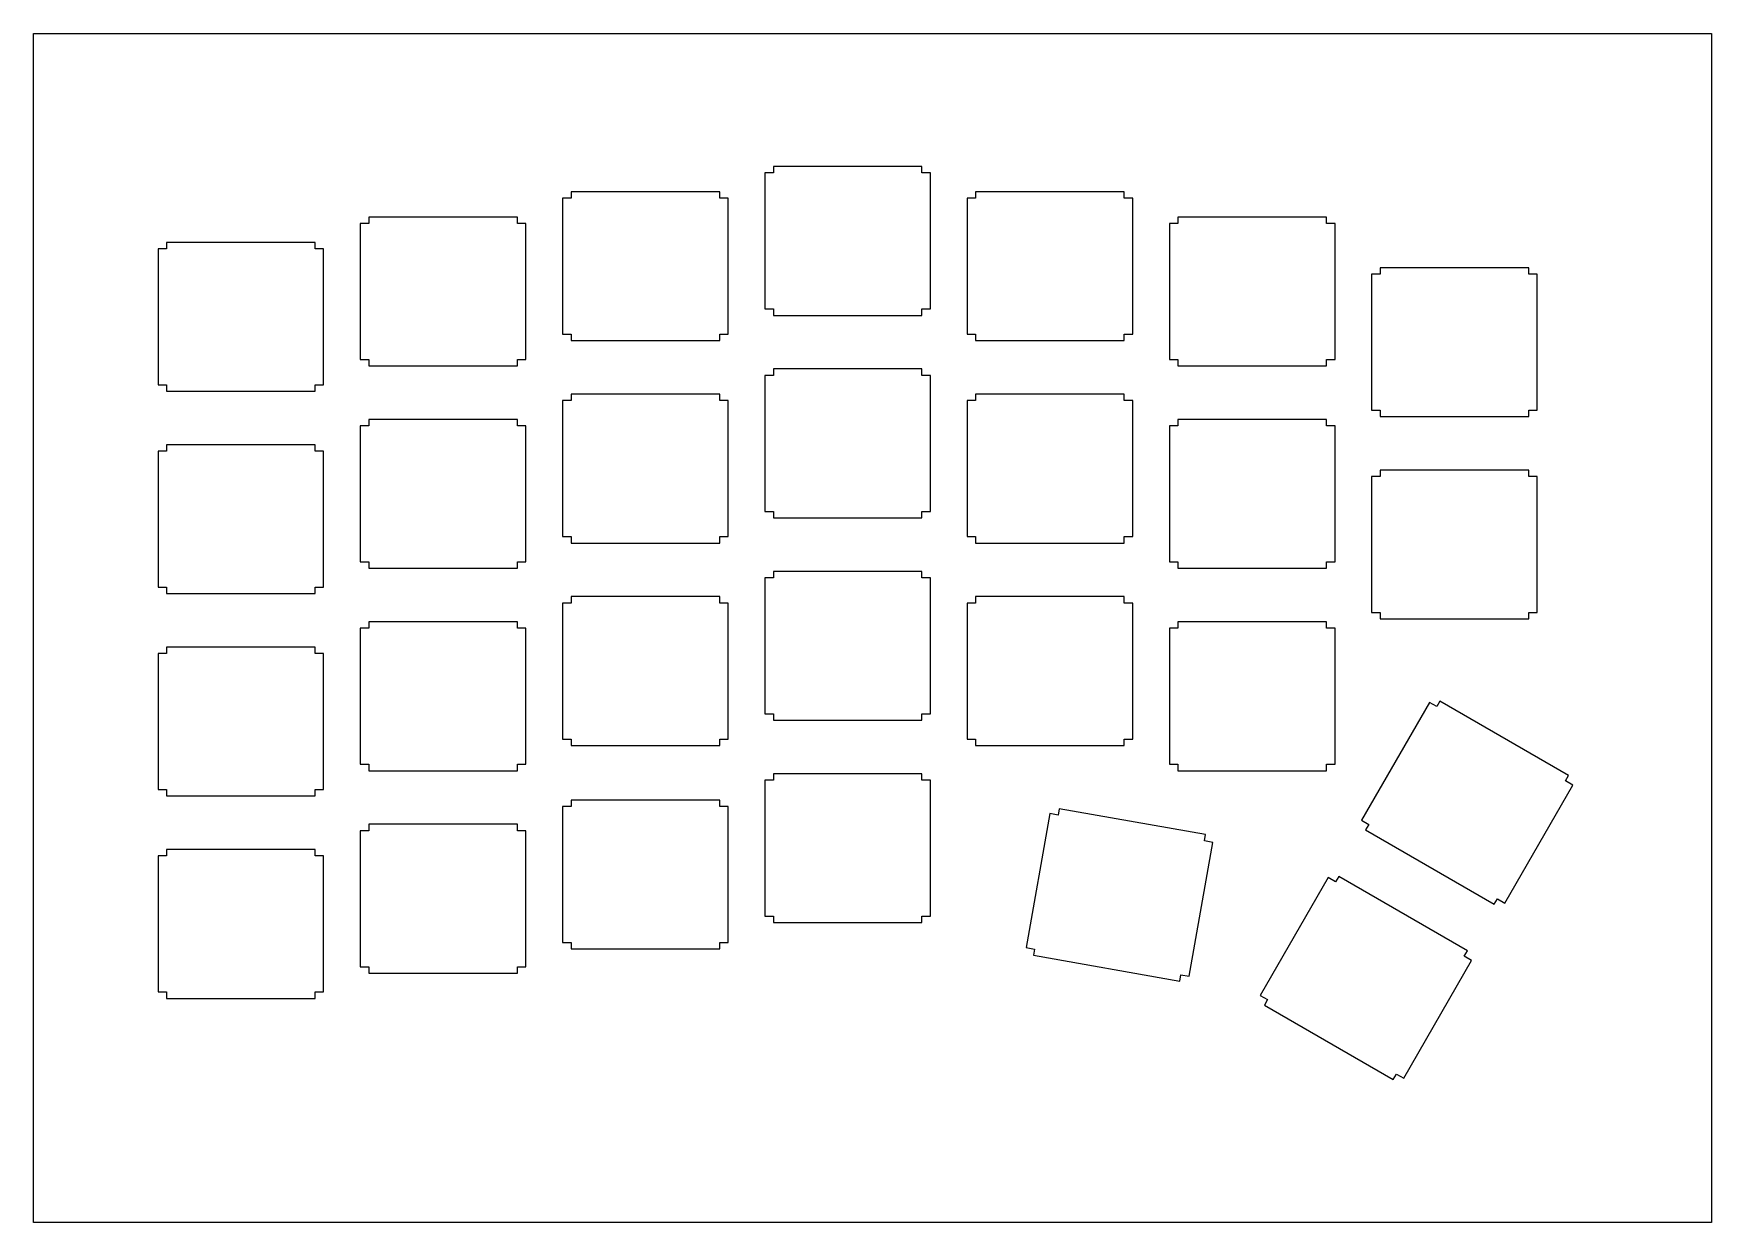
# Model space of a CAD drawing. Extents: x 0 to 158, y 0 to 112.
import ezdxf

# ---------------------------------------------------------------- set-up
doc = ezdxf.new("R2010")
doc.units = 0
doc.layers.get('0').update_dxf_attribs({"linetype": 'CONTINUOUS'})

msp = doc.modelspace()

# ---------------------------------------------------------------- linework, layer by layer
at = {"color": 0}
for p, q in [((0.0937, 112), (158.122, 112)), ((0.0937, 0.0868), (0.0937, 112)), ((158.122, 112), (158.122, 0.0868)), ((69.7689, 98.8755), (68.9695, 98.8755)), ((68.9695, 98.8755), (68.9695, 86.0764)), ((69.7689, 99.4752), (69.7689, 98.8755)), ((83.7681, 99.4752), (69.7689, 99.4752)), ((83.7681, 98.8755), (83.7681, 99.4752)), ((84.569, 98.8755), (83.7681, 98.8755)), ((84.569, 86.0764), (84.569, 98.8755)), ((50.7189, 96.4943), (49.9195, 96.4943)), ((49.9195, 96.4943), (49.9195, 83.6937)), ((50.7189, 97.094), (50.7189, 96.4943)), ((64.7181, 97.094), (50.7189, 97.094)), ((64.7181, 96.4943), (64.7181, 97.094)), ((65.519, 96.4943), (64.7181, 96.4943)), ((65.519, 83.6937), (65.519, 96.4943)), ((88.8189, 96.4943), (88.0195, 96.4943)), ((88.0195, 96.4943), (88.0195, 83.6937)), ((88.8189, 97.094), (88.8189, 96.4943)), ((102.818, 97.094), (88.8189, 97.094)), ((102.818, 96.4943), (102.818, 97.094)), ((103.618, 96.4943), (102.818, 96.4943)), ((103.618, 83.6937), (103.618, 96.4943)), ((31.6673, 94.113), (30.8694, 94.113)), ((30.8694, 94.113), (30.8694, 81.3125)), ((31.6673, 94.7127), (31.6673, 94.113)), ((45.6681, 94.7127), (31.6673, 94.7127)), ((45.6681, 94.113), (45.6681, 94.7127)), ((46.4675, 94.113), (45.6681, 94.113)), ((46.4675, 81.3125), (46.4675, 94.113)), ((107.869, 94.113), (107.069, 94.113)), ((107.069, 94.113), (107.069, 81.3125)), ((107.869, 94.7127), (107.869, 94.113)), ((121.868, 94.7127), (107.869, 94.7127)), ((121.868, 94.113), (121.868, 94.7127)), ((122.669, 94.113), (121.868, 94.113)), ((122.669, 81.3125), (122.669, 94.113)), ((12.6187, 91.7318), (11.8181, 91.7318)), ((11.8181, 91.7318), (11.8181, 78.9326)), ((12.6187, 92.3325), (12.6187, 91.7318)), ((26.6182, 92.3325), (12.6187, 92.3325)), ((26.6182, 91.7318), (26.6182, 92.3325)), ((27.4161, 91.7318), (26.6182, 91.7318)), ((27.4161, 78.9326), (27.4161, 91.7318)), ((126.919, 89.3505), (126.119, 89.3505)), ((126.119, 89.3505), (126.119, 76.55)), ((126.919, 89.9502), (126.919, 89.3505)), ((140.918, 89.9502), (126.919, 89.9502)), ((140.918, 89.3505), (140.918, 89.9502)), ((141.719, 89.3505), (140.918, 89.3505)), ((141.719, 76.55), (141.719, 89.3505)), ((68.9695, 86.0764), (69.7689, 86.0764)), ((69.7689, 86.0764), (69.7689, 85.4756)), ((69.7689, 85.4756), (83.7681, 85.4756)), ((83.7681, 85.4756), (83.7681, 86.0764)), ((83.7681, 86.0764), (84.569, 86.0764)), ((49.9195, 83.6937), (50.7189, 83.6937)), ((50.7189, 83.6937), (50.7189, 83.0943)), ((50.7189, 83.0943), (64.7181, 83.0943)), ((64.7181, 83.0943), (64.7181, 83.6937)), ((64.7181, 83.6937), (65.519, 83.6937)), ((88.0195, 83.6937), (88.8189, 83.6937)), ((88.8189, 83.6937), (88.8189, 83.0943)), ((88.8189, 83.0943), (102.818, 83.0943)), ((102.818, 83.0943), (102.818, 83.6937)), ((102.818, 83.6937), (103.618, 83.6937)), ((30.8694, 81.3125), (31.6673, 81.3125)), ((31.6673, 81.3125), (31.6673, 80.7131)), ((31.6673, 80.7131), (45.6681, 80.7131)), ((45.6681, 80.7131), (45.6681, 81.3125)), ((45.6681, 81.3125), (46.4675, 81.3125)), ((107.069, 81.3125), (107.869, 81.3125)), ((107.869, 81.3125), (107.869, 80.7131)), ((107.869, 80.7131), (121.868, 80.7131)), ((121.868, 80.7131), (121.868, 81.3125)), ((121.868, 81.3125), (122.669, 81.3125)), ((69.7689, 79.8255), (68.9695, 79.8255)), ((68.9695, 79.8255), (68.9695, 67.025)), ((69.7689, 80.4252), (69.7689, 79.8255)), ((83.7681, 80.4252), (69.7689, 80.4252)), ((83.7681, 79.8255), (83.7681, 80.4252)), ((84.569, 79.8255), (83.7681, 79.8255)), ((84.569, 67.025), (84.569, 79.8255)), ((11.8181, 78.9326), (12.6187, 78.9326)), ((12.6187, 78.9326), (12.6187, 78.3318)), ((12.6187, 78.3318), (26.6182, 78.3318)), ((26.6182, 78.3318), (26.6182, 78.9326)), ((26.6182, 78.9326), (27.4161, 78.9326)), ((50.7189, 77.4442), (49.9195, 77.4442)), ((49.9195, 77.4442), (49.9195, 64.6437)), ((50.7189, 78.044), (50.7189, 77.4442)), ((64.7181, 78.044), (50.7189, 78.044)), ((64.7181, 77.4442), (64.7181, 78.044)), ((65.519, 77.4442), (64.7181, 77.4442)), ((65.519, 64.6437), (65.519, 77.4442)), ((88.8189, 77.4442), (88.0195, 77.4442)), ((88.0195, 77.4442), (88.0195, 64.6437)), ((88.8189, 78.044), (88.8189, 77.4442)), ((102.818, 78.044), (88.8189, 78.044)), ((102.818, 77.4442), (102.818, 78.044)), ((103.618, 77.4442), (102.818, 77.4442)), ((103.618, 64.6437), (103.618, 77.4442)), ((126.119, 76.55), (126.919, 76.55)), ((126.919, 76.55), (126.919, 75.9506)), ((126.919, 75.9506), (140.918, 75.9506)), ((140.918, 75.9506), (140.918, 76.55)), ((140.918, 76.55), (141.719, 76.55)), ((31.6673, 75.063), (30.8694, 75.063)), ((30.8694, 75.063), (30.8694, 62.2625)), ((31.6673, 75.6627), (31.6673, 75.063)), ((45.6681, 75.6627), (31.6673, 75.6627)), ((45.6681, 75.063), (45.6681, 75.6627)), ((46.4675, 75.063), (45.6681, 75.063)), ((46.4675, 62.2625), (46.4675, 75.063)), ((107.869, 75.063), (107.069, 75.063)), ((107.069, 75.063), (107.069, 62.2625)), ((107.869, 75.6627), (107.869, 75.063)), ((121.868, 75.6627), (107.869, 75.6627)), ((121.868, 75.063), (121.868, 75.6627)), ((122.669, 75.063), (121.868, 75.063)), ((122.669, 62.2625), (122.669, 75.063)), ((12.6187, 73.2825), (12.6187, 72.6817)), ((26.6182, 73.2825), (12.6187, 73.2825)), ((26.6182, 72.6817), (26.6182, 73.2825)), ((12.6187, 72.6817), (11.8181, 72.6817)), ((11.8181, 72.6817), (11.8181, 59.8826)), ((27.4161, 72.6817), (26.6182, 72.6817)), ((27.4161, 59.8826), (27.4161, 72.6817)), ((126.919, 70.3005), (126.119, 70.3005)), ((126.119, 70.3005), (126.119, 57.5)), ((126.919, 70.9002), (126.919, 70.3005)), ((140.918, 70.9002), (126.919, 70.9002)), ((140.918, 70.3005), (140.918, 70.9002)), ((141.719, 70.3005), (140.918, 70.3005)), ((141.719, 57.5), (141.719, 70.3005)), ((68.9695, 67.025), (69.7689, 67.025)), ((69.7689, 67.025), (69.7689, 66.4256)), ((69.7689, 66.4256), (83.7681, 66.4256)), ((83.7681, 66.4256), (83.7681, 67.025)), ((83.7681, 67.025), (84.569, 67.025)), ((49.9195, 64.6437), (50.7189, 64.6437)), ((50.7189, 64.6437), (50.7189, 64.0443)), ((50.7189, 64.0443), (64.7181, 64.0443)), ((64.7181, 64.0443), (64.7181, 64.6437)), ((64.7181, 64.6437), (65.519, 64.6437)), ((88.0195, 64.6437), (88.8189, 64.6437)), ((88.8189, 64.6437), (88.8189, 64.0443)), ((88.8189, 64.0443), (102.818, 64.0443)), ((102.818, 64.0443), (102.818, 64.6437)), ((102.818, 64.6437), (103.618, 64.6437)), ((30.8694, 62.2625), (31.6673, 62.2625)), ((31.6673, 62.2625), (31.6673, 61.6631)), ((31.6673, 61.6631), (45.6681, 61.6631)), ((45.6681, 61.6631), (45.6681, 62.2625)), ((45.6681, 62.2625), (46.4675, 62.2625)), ((107.069, 62.2625), (107.869, 62.2625)), ((107.869, 62.2625), (107.869, 61.6631)), ((107.869, 61.6631), (121.868, 61.6631)), ((121.868, 61.6631), (121.868, 62.2625)), ((121.868, 62.2625), (122.669, 62.2625)), ((69.7689, 60.7755), (68.9695, 60.7755)), ((68.9695, 60.7755), (68.9695, 47.975)), ((69.7689, 61.3752), (69.7689, 60.7755)), ((83.7681, 61.3752), (69.7689, 61.3752)), ((83.7681, 60.7755), (83.7681, 61.3752)), ((84.569, 60.7755), (83.7681, 60.7755)), ((84.569, 47.975), (84.569, 60.7755)), ((11.8181, 59.8826), (12.6187, 59.8826)), ((12.6187, 59.8826), (12.6187, 59.2818)), ((12.6187, 59.2818), (26.6182, 59.2818)), ((26.6182, 59.2818), (26.6182, 59.8826)), ((26.6182, 59.8826), (27.4161, 59.8826)), ((50.7189, 58.994), (50.7189, 58.3942)), ((64.7181, 58.994), (50.7189, 58.994)), ((64.7181, 58.3942), (64.7181, 58.994)), ((88.8189, 58.994), (88.8189, 58.3942)), ((102.818, 58.994), (88.8189, 58.994)), ((102.818, 58.3942), (102.818, 58.994)), ((50.7189, 58.3942), (49.9195, 58.3942)), ((49.9195, 58.3942), (49.9195, 45.5937)), ((65.519, 58.3942), (64.7181, 58.3942)), ((65.519, 45.5937), (65.519, 58.3942)), ((88.8189, 58.3942), (88.0195, 58.3942)), ((88.0195, 58.3942), (88.0195, 45.5937)), ((103.618, 58.3942), (102.818, 58.3942)), ((103.618, 45.5937), (103.618, 58.3942)), ((126.119, 57.5), (126.919, 57.5)), ((126.919, 57.5), (126.919, 56.9006)), ((126.919, 56.9006), (140.918, 56.9006)), ((140.918, 56.9006), (140.918, 57.5)), ((140.918, 57.5), (141.719, 57.5)), ((31.6673, 56.013), (30.8694, 56.013)), ((30.8694, 56.013), (30.8694, 43.2125)), ((31.6673, 56.6127), (31.6673, 56.013)), ((45.6681, 56.6127), (31.6673, 56.6127)), ((45.6681, 56.013), (45.6681, 56.6127)), ((46.4675, 56.013), (45.6681, 56.013)), ((46.4675, 43.2125), (46.4675, 56.013)), ((107.869, 56.013), (107.069, 56.013)), ((107.069, 56.013), (107.069, 43.2125)), ((107.869, 56.6127), (107.869, 56.013)), ((121.868, 56.6127), (107.869, 56.6127)), ((121.868, 56.013), (121.868, 56.6127)), ((122.669, 56.013), (121.868, 56.013)), ((122.669, 43.2125), (122.669, 56.013)), ((12.6187, 54.2325), (12.6187, 53.6317)), ((26.6182, 54.2325), (12.6187, 54.2325)), ((26.6182, 53.6317), (26.6182, 54.2325)), ((12.6187, 53.6317), (11.8181, 53.6317)), ((11.8181, 53.6317), (11.8181, 40.8326)), ((27.4161, 53.6317), (26.6182, 53.6317)), ((27.4161, 40.8326), (27.4161, 53.6317)), ((131.554, 49.0418), (125.154, 37.9554)), ((132.246, 48.6406), (131.554, 49.0418)), ((132.547, 49.1603), (132.246, 48.6406)), ((144.671, 42.1598), (132.547, 49.1603)), ((68.9695, 47.975), (69.7689, 47.975)), ((69.7689, 47.975), (69.7689, 47.3756)), ((83.7681, 47.3756), (83.7681, 47.975)), ((83.7681, 47.975), (84.569, 47.975)), ((69.7689, 47.3756), (83.7681, 47.3756)), ((49.9195, 45.5937), (50.7189, 45.5937)), ((50.7189, 45.5937), (50.7189, 44.9943)), ((50.7189, 44.9943), (64.7181, 44.9943)), ((64.7181, 44.9943), (64.7181, 45.5937)), ((64.7181, 45.5937), (65.519, 45.5937)), ((88.0195, 45.5937), (88.8189, 45.5937)), ((88.8189, 45.5937), (88.8189, 44.9943)), ((88.8189, 44.9943), (102.818, 44.9943)), ((102.818, 44.9943), (102.818, 45.5937)), ((102.818, 45.5937), (103.618, 45.5937)), ((30.8694, 43.2125), (31.6673, 43.2125)), ((31.6673, 43.2125), (31.6673, 42.6131)), ((45.6681, 42.6131), (45.6681, 43.2125)), ((45.6681, 43.2125), (46.4675, 43.2125)), ((107.069, 43.2125), (107.869, 43.2125)), ((107.869, 43.2125), (107.869, 42.6131)), ((121.868, 42.6131), (121.868, 43.2125)), ((121.868, 43.2125), (122.669, 43.2125)), ((31.6673, 42.6131), (45.6681, 42.6131)), ((69.7689, 41.7255), (68.9695, 41.7255)), ((68.9695, 41.7255), (68.9695, 28.925)), ((69.7689, 42.3252), (69.7689, 41.7255)), ((83.7681, 42.3252), (69.7689, 42.3252)), ((83.7681, 41.7255), (83.7681, 42.3252)), ((84.569, 41.7255), (83.7681, 41.7255)), ((84.569, 28.925), (84.569, 41.7255)), ((107.869, 42.6131), (121.868, 42.6131)), ((138.664, 30.1556), (145.063, 41.2404)), ((144.37, 41.6415), (144.671, 42.1598)), ((145.063, 41.2404), (144.37, 41.6415)), ((11.8181, 40.8326), (12.6187, 40.8326)), ((12.6187, 40.8326), (12.6187, 40.2318)), ((12.6187, 40.2318), (26.6182, 40.2318)), ((26.6182, 40.2318), (26.6182, 40.8326)), ((26.6182, 40.8326), (27.4161, 40.8326)), ((50.7189, 39.8487), (50.7189, 39.2494)), ((64.7181, 39.8487), (50.7189, 39.8487)), ((64.7181, 39.2494), (64.7181, 39.8487)), ((50.7189, 39.2494), (49.9195, 39.2494)), ((49.9195, 39.2494), (49.9195, 26.4487)), ((65.519, 39.2494), (64.7181, 39.2494)), ((65.519, 26.4487), (65.519, 39.2494)), ((95.7972, 38.5699), (93.5743, 25.965)), ((96.5853, 38.4309), (95.7972, 38.5699)), ((96.69, 39.0218), (96.5853, 38.4309)), ((110.477, 36.5912), (96.69, 39.0218)), ((125.154, 37.9554), (125.845, 37.5557)), ((31.6673, 36.963), (30.8694, 36.963)), ((30.8694, 36.963), (30.8694, 24.1625)), ((31.6673, 37.5627), (31.6673, 36.963)), ((45.6681, 37.5627), (31.6673, 37.5627)), ((45.6681, 36.963), (45.6681, 37.5627)), ((46.4675, 36.963), (45.6681, 36.963)), ((46.4675, 24.1625), (46.4675, 36.963)), ((110.373, 35.9999), (110.477, 36.5912)), ((125.845, 37.5557), (125.546, 37.036)), ((125.546, 37.036), (137.67, 30.0357)), ((12.6187, 35.1827), (12.6187, 34.5819)), ((26.6182, 35.1827), (12.6187, 35.1827)), ((26.6182, 34.5819), (26.6182, 35.1827)), ((108.938, 23.2558), (111.161, 35.8606)), ((111.161, 35.8606), (110.373, 35.9999)), ((12.6187, 34.5819), (11.8181, 34.5819)), ((11.8181, 34.5819), (11.8181, 21.7827)), ((27.4161, 34.5819), (26.6182, 34.5819)), ((27.4161, 21.7827), (27.4161, 34.5819)), ((122.029, 32.5424), (115.629, 21.4574)), ((122.721, 32.1427), (122.029, 32.5424)), ((123.022, 32.6622), (122.721, 32.1427)), ((135.146, 25.6618), (123.022, 32.6622)), ((137.67, 30.0357), (137.971, 30.5552)), ((137.971, 30.5552), (138.664, 30.1556)), ((68.9695, 28.925), (69.7689, 28.925)), ((69.7689, 28.925), (69.7689, 28.3256)), ((83.7681, 28.3256), (83.7681, 28.925)), ((83.7681, 28.925), (84.569, 28.925)), ((69.7689, 28.3256), (83.7681, 28.3256)), ((49.9195, 26.4487), (50.7189, 26.4487)), ((50.7189, 26.4487), (50.7189, 25.8492)), ((50.7189, 25.8492), (64.7181, 25.8492)), ((64.7181, 25.8492), (64.7181, 26.4487)), ((64.7181, 26.4487), (65.519, 26.4487)), ((93.5743, 25.965), (94.3624, 25.8258)), ((94.3624, 25.8258), (94.2591, 25.2347)), ((134.845, 25.1437), (135.146, 25.6618)), ((30.8694, 24.1625), (31.6673, 24.1625)), ((31.6673, 24.1625), (31.6673, 23.5631)), ((45.6681, 23.5631), (45.6681, 24.1625)), ((45.6681, 24.1625), (46.4675, 24.1625)), ((94.2591, 25.2347), (108.045, 22.8038)), ((129.139, 13.6577), (135.538, 24.7427)), ((135.538, 24.7427), (134.845, 25.1437)), ((31.6673, 23.5631), (45.6681, 23.5631)), ((108.045, 22.8038), (108.15, 23.395)), ((108.15, 23.395), (108.938, 23.2558)), ((11.8181, 21.7827), (12.6187, 21.7827)), ((12.6187, 21.7827), (12.6187, 21.1818)), ((12.6187, 21.1818), (26.6182, 21.1818)), ((26.6182, 21.1818), (26.6182, 21.7827)), ((26.6182, 21.7827), (27.4161, 21.7827)), ((115.629, 21.4574), (116.321, 21.0578)), ((116.321, 21.0578), (116.021, 20.5383)), ((116.021, 20.5383), (128.145, 13.5378)), ((128.145, 13.5378), (128.446, 14.0574)), ((128.446, 14.0574), (129.139, 13.6577)), ((158.122, 0.0868), (0.0937, 0.0868))]:
    msp.add_line(p, q, dxfattribs=at)

doc.saveas('drawing.dxf')
